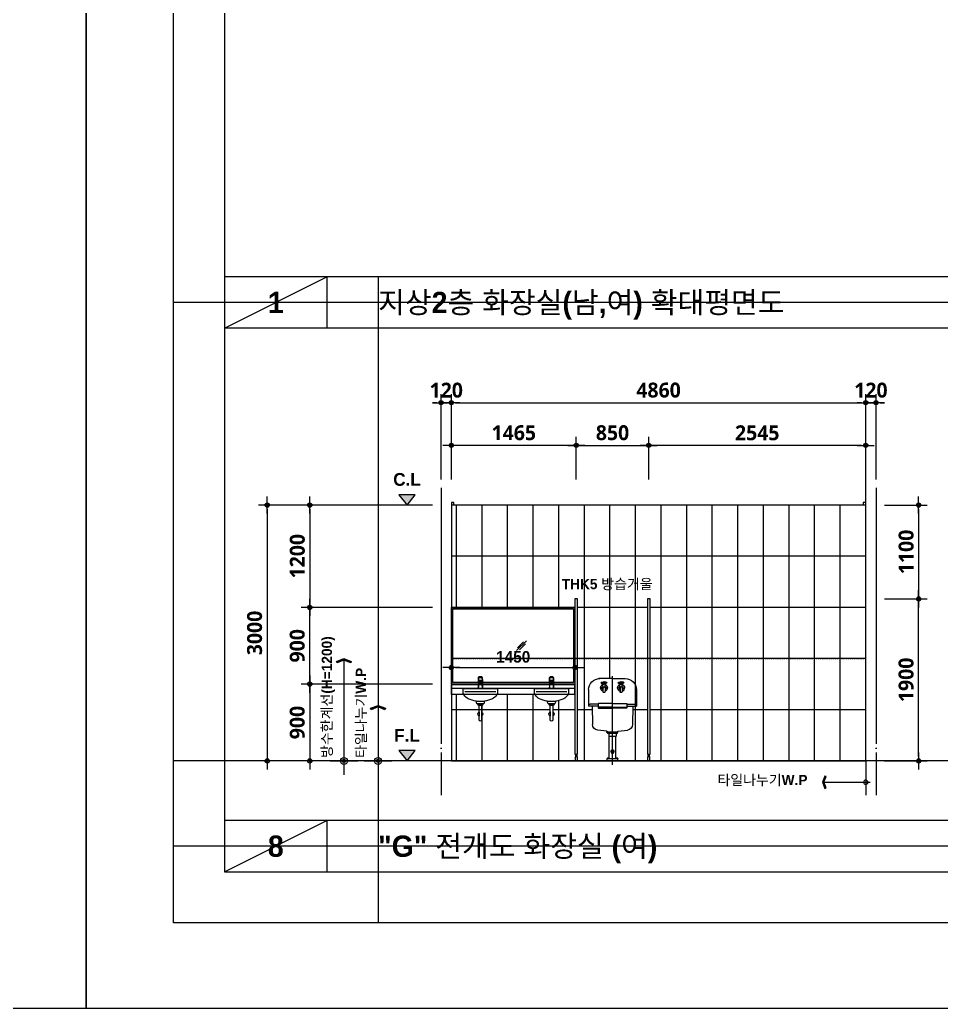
# Model space of a CAD drawing. Header units: millimetres. Extents: x 0 to 336000, y 0 to 30768.
# Drawn here: x 209223 to 220029, y 0 to 11590 of the extents above; entities that cross this region are included whole.
import ezdxf
from ezdxf.enums import TextEntityAlignment as Align

# ---------------------------------------------------------------- set-up
doc = ezdxf.new("R2010")
doc.units = ezdxf.units.MM
doc.header["$LTSCALE"] = 50
doc.linetypes.add('CEN', pattern=[62, 60, -1, 0, -1])
doc.linetypes.add('HID', pattern=[0.5, 0.25, -0.25])
doc.layers.get('Defpoints').update_dxf_attribs({"color": 153})
for name, color, linetype in [('A-ANNO-DIM', 4, 'Continuous'), ('A-ANNO-GRA1', 7, 'Continuous'), ('A-ANNO-LEAD', 4, 'Continuous'), ('A-ANNO-SYMB', 7, 'Continuous'), ('A-ANNO-TEXT1', 7, 'Continuous'), ('A-CEN', 1, 'CEN'), ('A-FLOR-TOIL-ELE2', 4, 'Continuous'), ('A-FLOR-TOIL-TILE', 8, 'Continuous'), ('A-ST-AXIS-DIM', 7, 'Continuous'), ('CEN', 1, 'Continuous'), ('DIM', 7, 'Continuous'), ('ELE2', 3, 'Continuous'), ('FUR', 4, 'Continuous'), ('HAT', 5, 'Continuous'), ('HID', 7, 'HID'), ('TO', 4, 'Continuous')]:
    doc.layers.add(name, color=color, linetype=linetype)
doc.layers.add('G(그리드1)', color=185, linetype='Continuous', plot=False)
doc.layers.add('G(그리드2)', color=235, linetype='Continuous', plot=False)
doc.styles.add('2020음성 1차', font='나눔고딕Bold.ttf')
doc.styles.add('SH_진천_나눔', font='')
doc.styles.get('SH_진천_나눔').set_extended_font_data('NanumGothic', bold=True)
doc.dimstyles.new('SHP 50', dxfattribs={"dimscale": 50, "dimtxt": 3.5, "dimasz": 1, "dimexe": 2, "dimexo": 2, "dimgap": 1, "dimtad": 1, "dimdec": 0, "dimzin": 0, "dimdsep": 46, "dimtxsty": 'SH_진천_나눔', "dimblk": 'DIMDOT', "dimcen": 0.09, "dimclrd": 256, "dimclre": 256, "dimclrt": 3, "dimadec": 0, "dimazin": 1, "dimtfac": 1, "dimtdec": 0, "dimtix": 1, "dimtmove": 2, "dimatfit": 0, "dimldrblk": 'DIMDOT', "dimfxl": 1, "dimtolj": 1, "dimtzin": 0, "dimlwd": -1, "dimlwe": -1, "dimarcsym": 0})
doc.dimstyles.new('SHP 50내부', dxfattribs={"dimscale": 50, "dimtxt": 2.7, "dimasz": 1, "dimexe": 2, "dimexo": 2, "dimgap": 1, "dimtad": 1, "dimdec": 0, "dimzin": 0, "dimdsep": 46, "dimtxsty": '2020음성 1차', "dimblk": 'DIMDOT', "dimcen": 0.09, "dimclrd": 256, "dimclre": 256, "dimclrt": 3, "dimadec": 0, "dimazin": 1, "dimtfac": 1, "dimtdec": 0, "dimtix": 1, "dimtmove": 2, "dimatfit": 0, "dimldrblk": 'DIMDOT', "dimfxl": 1, "dimtolj": 1, "dimtzin": 0, "dimlwd": -1, "dimlwe": -1, "dimarcsym": 0})

# ---------------------------------------------------------------- blocks, each defined once
blk = doc.blocks.new('DIMDOT')
at = {"color": 0}
blk.add_line((-2, 0), (2, 0), dxfattribs=at)
for radius in [0.5, 0.25]:
    blk.add_circle((0, 0), radius, dxfattribs=at)
blk = doc.blocks.new('*D22426')
at = {"layer": 'A-ST-AXIS-DIM'}
for p, q in [((214164, 6200), (214164, 7200)), ((214284, 6200), (214284, 7200)), ((214114, 7100), (214064, 7100)), ((214284, 7100), (214164, 7100)), ((214334, 7100), (214384, 7100))]:
    blk.add_line(p, q, dxfattribs=at)
at = {"layer": 'Defpoints', "color": 0}
for p in [(214164, 7100), (214164, 6100), (214284, 6100)]:
    blk.add_point(p, dxfattribs=at)
at = {"layer": 'A-ST-AXIS-DIM', "linetype": 'ByBlock', "xscale": 50, "yscale": 50, "zscale": 50}
blk.add_blockref('DIMDOT', (214164, 7100), dxfattribs=at)
at = {"layer": 'A-ST-AXIS-DIM', "linetype": 'ByBlock', "xscale": 50, "yscale": 50, "zscale": 50, "rotation": 180}
blk.add_blockref('DIMDOT', (214284, 7100), dxfattribs=at)
at = {"layer": 'A-ST-AXIS-DIM', "color": 3, "insert": (214224, 7246), "char_height": 175, "attachment_point": 5, "style": 'SH_진천_나눔'}
blk.add_mtext('\\A1;120', dxfattribs=at)
blk = doc.blocks.new('*D22427')
at = {"layer": 'A-ST-AXIS-DIM'}
for p, q in [((214284, 6200), (214284, 7200)), ((219144, 6200), (219144, 7200)), ((214334, 7100), (219094, 7100))]:
    blk.add_line(p, q, dxfattribs=at)
at = {"layer": 'Defpoints', "color": 0}
for p in [(219144, 7100), (214284, 6100), (219144, 6100)]:
    blk.add_point(p, dxfattribs=at)
at = {"layer": 'A-ST-AXIS-DIM', "linetype": 'ByBlock', "xscale": 50, "yscale": 50, "zscale": 50, "rotation": 180}
blk.add_blockref('DIMDOT', (214284, 7100), dxfattribs=at)
at = {"layer": 'A-ST-AXIS-DIM', "linetype": 'ByBlock', "xscale": 50, "yscale": 50, "zscale": 50}
blk.add_blockref('DIMDOT', (219144, 7100), dxfattribs=at)
at = {"layer": 'A-ST-AXIS-DIM', "color": 3, "insert": (216714, 7247), "char_height": 175, "attachment_point": 5, "style": 'SH_진천_나눔'}
blk.add_mtext('\\A1;4860', dxfattribs=at)
blk = doc.blocks.new('*D22428')
at = {"layer": 'A-ST-AXIS-DIM'}
for p, q in [((219144, 6200), (219144, 7200)), ((219264, 6200), (219264, 7200)), ((219094, 7100), (219044, 7100)), ((219144, 7100), (219264, 7100)), ((219314, 7100), (219364, 7100))]:
    blk.add_line(p, q, dxfattribs=at)
at = {"layer": 'Defpoints', "color": 0}
for p in [(219264, 7100), (219144, 6100), (219264, 6100)]:
    blk.add_point(p, dxfattribs=at)
at = {"layer": 'A-ST-AXIS-DIM', "linetype": 'ByBlock', "xscale": 50, "yscale": 50, "zscale": 50}
blk.add_blockref('DIMDOT', (219144, 7100), dxfattribs=at)
at = {"layer": 'A-ST-AXIS-DIM', "linetype": 'ByBlock', "xscale": 50, "yscale": 50, "zscale": 50, "rotation": 180}
blk.add_blockref('DIMDOT', (219264, 7100), dxfattribs=at)
at = {"layer": 'A-ST-AXIS-DIM', "color": 3, "insert": (219204, 7246), "char_height": 175, "attachment_point": 5, "style": 'SH_진천_나눔'}
blk.add_mtext('\\A1;120', dxfattribs=at)
blk = doc.blocks.new('*D22429')
at = {"layer": 'A-ST-AXIS-DIM'}
for p, q in [((214064, 5900), (212024, 5900)), ((212124, 5850), (212124, 2950)), ((214064, 2900), (212024, 2900))]:
    blk.add_line(p, q, dxfattribs=at)
at = {"layer": 'Defpoints', "color": 0}
for p in [(214164, 5900), (212124, 2900), (214164, 2900)]:
    blk.add_point(p, dxfattribs=at)
at = {"layer": 'A-ST-AXIS-DIM', "linetype": 'ByBlock', "xscale": 50, "yscale": 50, "zscale": 50}
for p, rotation in [((212124, 5900), 90), ((212124, 2900), 270)]:
    blk.add_blockref('DIMDOT', p, dxfattribs=dict(at, rotation=rotation))
at = {"layer": 'A-ST-AXIS-DIM', "color": 3, "insert": (211977, 4400), "char_height": 175, "attachment_point": 5, "rotation": 90, "style": 'SH_진천_나눔'}
blk.add_mtext('\\A1;3000', dxfattribs=at)
blk = doc.blocks.new('*D22430')
at = {"layer": 'A-ST-AXIS-DIM'}
for p, q in [((214064, 4700), (212524, 4700)), ((212624, 3850), (212624, 4650)), ((214064, 3800), (212524, 3800))]:
    blk.add_line(p, q, dxfattribs=at)
at = {"layer": 'Defpoints', "color": 0}
for p in [(212624, 4700), (214164, 4700), (214164, 3800)]:
    blk.add_point(p, dxfattribs=at)
at = {"layer": 'A-ST-AXIS-DIM', "linetype": 'ByBlock', "xscale": 50, "yscale": 50, "zscale": 50}
for p, rotation in [((212624, 4700), 90), ((212624, 3800), 270)]:
    blk.add_blockref('DIMDOT', p, dxfattribs=dict(at, rotation=rotation))
at = {"layer": 'A-ST-AXIS-DIM', "color": 3, "insert": (212477, 4250), "char_height": 175, "attachment_point": 5, "rotation": 90, "style": 'SH_진천_나눔'}
blk.add_mtext('\\A1;900', dxfattribs=at)
blk = doc.blocks.new('*D22431')
at = {"layer": 'A-ST-AXIS-DIM'}
for p, q in [((214064, 3800), (212524, 3800)), ((212624, 3750), (212624, 2950)), ((214064, 2900), (212524, 2900))]:
    blk.add_line(p, q, dxfattribs=at)
at = {"layer": 'Defpoints', "color": 0}
for p in [(214164, 3800), (212624, 2900), (214164, 2900)]:
    blk.add_point(p, dxfattribs=at)
at = {"layer": 'A-ST-AXIS-DIM', "linetype": 'ByBlock', "xscale": 50, "yscale": 50, "zscale": 50}
for p, rotation in [((212624, 3800), 90), ((212624, 2900), 270)]:
    blk.add_blockref('DIMDOT', p, dxfattribs=dict(at, rotation=rotation))
at = {"layer": 'A-ST-AXIS-DIM', "color": 3, "insert": (212477, 3350), "char_height": 175, "attachment_point": 5, "rotation": 90, "style": 'SH_진천_나눔'}
blk.add_mtext('\\A1;900', dxfattribs=at)
blk = doc.blocks.new('*D22432')
at = {"layer": 'A-ST-AXIS-DIM'}
for p, q in [((219364, 4800), (219864, 4800)), ((219764, 2950), (219764, 4750)), ((219364, 2900), (219864, 2900))]:
    blk.add_line(p, q, dxfattribs=at)
at = {"layer": 'Defpoints', "color": 0}
for p in [(219264, 4800), (219764, 4800), (219264, 2900)]:
    blk.add_point(p, dxfattribs=at)
at = {"layer": 'A-ST-AXIS-DIM', "linetype": 'ByBlock', "xscale": 50, "yscale": 50, "zscale": 50}
for p, rotation in [((219764, 4800), 90), ((219764, 2900), 270)]:
    blk.add_blockref('DIMDOT', p, dxfattribs=dict(at, rotation=rotation))
at = {"layer": 'A-ST-AXIS-DIM', "color": 3, "insert": (219617, 3850), "char_height": 175, "attachment_point": 5, "rotation": 90, "style": 'SH_진천_나눔'}
blk.add_mtext('\\A1;1900', dxfattribs=at)
blk = doc.blocks.new('*D22433')
at = {"layer": 'A-ST-AXIS-DIM'}
for p, q in [((219364, 5900), (219864, 5900)), ((219764, 5850), (219764, 4850)), ((219364, 4800), (219864, 4800))]:
    blk.add_line(p, q, dxfattribs=at)
at = {"layer": 'Defpoints', "color": 0}
for p in [(219264, 5900), (219264, 4800), (219764, 4800)]:
    blk.add_point(p, dxfattribs=at)
at = {"layer": 'A-ST-AXIS-DIM', "linetype": 'ByBlock', "xscale": 50, "yscale": 50, "zscale": 50}
for p, rotation in [((219764, 5900), 90), ((219764, 4800), 270)]:
    blk.add_blockref('DIMDOT', p, dxfattribs=dict(at, rotation=rotation))
at = {"layer": 'A-ST-AXIS-DIM', "color": 3, "insert": (219618, 5350), "char_height": 175, "attachment_point": 5, "rotation": 90, "style": 'SH_진천_나눔'}
blk.add_mtext('\\A1;1100', dxfattribs=at)
blk = doc.blocks.new('*D22434')
at = {"layer": 'A-ST-AXIS-DIM'}
for p, q in [((214284, 6200), (214284, 6700)), ((215749, 6200), (215749, 6700)), ((215699, 6600), (214334, 6600))]:
    blk.add_line(p, q, dxfattribs=at)
at = {"layer": 'Defpoints', "color": 0}
for p in [(214284, 6600), (214284, 6100), (215749, 6100)]:
    blk.add_point(p, dxfattribs=at)
at = {"layer": 'A-ST-AXIS-DIM', "linetype": 'ByBlock', "xscale": 50, "yscale": 50, "zscale": 50, "rotation": 180}
blk.add_blockref('DIMDOT', (214284, 6600), dxfattribs=at)
at = {"layer": 'A-ST-AXIS-DIM', "linetype": 'ByBlock', "xscale": 50, "yscale": 50, "zscale": 50}
blk.add_blockref('DIMDOT', (215749, 6600), dxfattribs=at)
at = {"layer": 'A-ST-AXIS-DIM', "color": 3, "insert": (215016, 6747), "char_height": 175, "attachment_point": 5, "style": 'SH_진천_나눔'}
blk.add_mtext('\\A1;1465', dxfattribs=at)
blk = doc.blocks.new('*D22435')
at = {"layer": 'A-ST-AXIS-DIM'}
for p, q in [((216599, 6200), (216599, 6700)), ((219144, 6200), (219144, 6700)), ((219094, 6600), (216649, 6600))]:
    blk.add_line(p, q, dxfattribs=at)
at = {"layer": 'Defpoints', "color": 0}
for p in [(216599, 6600), (216599, 6100), (219144, 6100)]:
    blk.add_point(p, dxfattribs=at)
at = {"layer": 'A-ST-AXIS-DIM', "linetype": 'ByBlock', "xscale": 50, "yscale": 50, "zscale": 50, "rotation": 180}
blk.add_blockref('DIMDOT', (216599, 6600), dxfattribs=at)
at = {"layer": 'A-ST-AXIS-DIM', "linetype": 'ByBlock', "xscale": 50, "yscale": 50, "zscale": 50}
blk.add_blockref('DIMDOT', (219144, 6600), dxfattribs=at)
at = {"layer": 'A-ST-AXIS-DIM', "color": 3, "insert": (217871, 6746), "char_height": 175, "attachment_point": 5, "style": 'SH_진천_나눔'}
blk.add_mtext('\\A1;2545', dxfattribs=at)
blk = doc.blocks.new('ARROWX')
blk.add_lwpolyline([(-0.2, -0.5), (-0.293, -0.463), (-0.108, 0), (-0.293, 0.463), (-0.2, 0.5), (0, 0)], close=True)
for points in [[(-0.2, 0.5), (-0.293, 0.463), (0, 0), (-0.108, 0)], [(0, 0), (-0.108, 0), (-0.2, -0.5), (-0.293, -0.463)]]:
    blk.add_solid(points)
blk = doc.blocks.new('Z_DOT')
at = {"layer": 'DIM', "color": 0}
for p, q in [((0, -3), (0, 3)), ((-3, 0), (3, 0))]:
    blk.add_line(p, q, dxfattribs=at)
for radius in [0.75, 0.375]:
    blk.add_circle((0, 0), radius, dxfattribs=at)
blk = doc.blocks.new('*D22436')
at = {"layer": 'A-ST-AXIS-DIM'}
for p, q in [((215749, 6200), (215749, 6700)), ((216599, 6200), (216599, 6700)), ((215799, 6600), (216549, 6600))]:
    blk.add_line(p, q, dxfattribs=at)
at = {"layer": 'Defpoints', "color": 0}
for p in [(216599, 6600), (215749, 6100), (216599, 6100)]:
    blk.add_point(p, dxfattribs=at)
at = {"layer": 'A-ST-AXIS-DIM', "linetype": 'ByBlock', "xscale": 50, "yscale": 50, "zscale": 50, "rotation": 180}
blk.add_blockref('DIMDOT', (215749, 6600), dxfattribs=at)
at = {"layer": 'A-ST-AXIS-DIM', "linetype": 'ByBlock', "xscale": 50, "yscale": 50, "zscale": 50}
blk.add_blockref('DIMDOT', (216599, 6600), dxfattribs=at)
at = {"layer": 'A-ST-AXIS-DIM', "color": 3, "insert": (216174, 6747), "char_height": 175, "attachment_point": 5, "style": 'SH_진천_나눔'}
blk.add_mtext('\\A1;850', dxfattribs=at)
blk = doc.blocks.new('_CIDOTB')
at = {"color": 0, "linetype": 'ByBlock'}
blk.add_line((2, 0), (-1, 0), dxfattribs=at)
blk.add_circle((0, 0), 0.5, dxfattribs=at)
blk = doc.blocks.new('레버형 수도꼭지')
at = {"layer": 'TO'}
h = blk.add_hatch(dxfattribs=at)
h.set_pattern_fill('ANSI37', color=256, scale=10, style=0)
h.set_pattern_definition([(45, (123210.5049, 58331.802), (-0.8838834765, 0.8838834765), []), (135, (123210.5049, 58331.802), (-0.8838834765, -0.8838834765), [])])
edge = h.paths.add_edge_path()
edge.add_ellipse((-228341, -110348), major_axis=(14.3, 0), ratio=0.258819, start_angle=22.7288, end_angle=90, ccw=False)
edge.add_ellipse((-228341, -110345), major_axis=(14.3, 0), ratio=0.258819, start_angle=270, end_angle=337.2712, ccw=False)
edge.add_line((-228341, -110349), (-228341, -110344))
edge = h.paths.add_edge_path()
edge.add_ellipse((-228341, -110348), major_axis=(14.3, 0), ratio=0.258819, start_angle=90, end_angle=157.2712, ccw=False)
edge.add_line((-228341, -110344), (-228341, -110349))
edge.add_ellipse((-228341, -110345), major_axis=(14.3, 0), ratio=0.258819, start_angle=202.7288, end_angle=270, ccw=False)
for p, q in [((-228374, -110297), (-228374, -110260)), ((-228307, -110297), (-228307, -110260)), ((-228374, -110300), (-228375, -110435)), ((-228374, -110297), (-228307, -110297)), ((-228374, -110300), (-228307, -110300)), ((-228361, -110310), (-228361, -110312)), ((-228358, -110336), (-228358, -110344)), ((-228357, -110348), (-228358, -110345)), ((-228325, -110348), (-228324, -110345)), ((-228324, -110336), (-228324, -110344)), ((-228320, -110312), (-228320, -110310)), ((-228307, -110300), (-228307, -110435)), ((-228375, -110435), (-228307, -110435))]:
    blk.add_line(p, q, dxfattribs=at)
for centre, radius, start, end in [((-228350, -110260), 24.5, 157.7871, 180), ((-228362, -110255), 11.4, 104.5511, 157.7871), ((-228341, -110337), 95.7, 75.4489, 104.5511), ((-228320, -110255), 11.4, 22.2129, 75.4489), ((-228332, -110260), 24.5, 0, 22.2129), ((-228233, -110338), 143, 163.5148, 164.4695), ((-228449, -110338), 143, 15.5305, 16.4852)]:
    blk.add_arc(centre, radius, start, end, dxfattribs=at)
at = {"layer": 'TO', "extrusion": (0, 0, -1)}
for centre, major_axis, ratio, start_param, end_param in [((-228361, -110310), (-0.625, 0.345), 0.985024, -0.521073, 0.03416), ((-228342, -110311), (19.7, 0), 0.087155, 1.571005, 3.055326), ((-228342, -110313), (-18.8, 5.9), 0.963674, 4.591114, 5.956008), ((-228341, -110344), (17.1, 0), 0.258819, 3.034181, 6.390597), ((-228341, -110336), (17.1, 0), 0.258819, 3.141593, 6.283185), ((-228341, -110348), (-15.7, 0), 0.258819, 3.141593, 9.424778), ((-228341, -110348), (-14.3, 0), 0.258819, 3.141593, 9.424778), ((-228341, -110345), (-14.3, 0), 0.258819, 3.538286, 5.886492), ((-228340, -110311), (-19.7, 0), 0.087155, 3.227859, 4.712181), ((-228340, -110313), (18.8, 5.9), 0.963674, 0.327177, 1.692071), ((-228321, -110310), (0.625, 0.345), 0.985024, -0.020425, 0.521078)]:
    blk.add_ellipse(centre, major_axis=major_axis, ratio=ratio, start_param=start_param, end_param=end_param, dxfattribs=at)
at = {"layer": 'TO'}
for points, knots in [([(-228374, -110263), (-228375, -110262), (-228374, -110261), (-228374, -110259), (-228374, -110258), (-228374, -110255), (-228373, -110253), (-228371, -110249), (-228369, -110247), (-228363, -110246), (-228361, -110246), (-228356, -110246), (-228354, -110246), (-228350, -110247), (-228348, -110247), (-228345, -110247), (-228343, -110247), (-228341, -110247)], [0, 0, 0, 0, 0.055247, 0.055247, 0.141133, 0.141133, 0.312907, 0.312907, 0.656453, 0.656453, 0.828227, 0.828227, 0.914113, 0.914113, 0.957057, 0.957057, 1, 1, 1, 1]), ([(-228341, -110250), (-228343, -110250), (-228344, -110250), (-228347, -110250), (-228348, -110250), (-228352, -110250), (-228354, -110249), (-228358, -110249), (-228361, -110248), (-228366, -110248), (-228369, -110248), (-228371, -110253), (-228372, -110255), (-228373, -110261), (-228373, -110265), (-228374, -110273), (-228374, -110278), (-228374, -110286), (-228374, -110289), (-228374, -110292), (-228374, -110294), (-228374, -110296), (-228374, -110297), (-228374, -110297)], [0, 0, 0, 0, 0.03125, 0.03125, 0.0625, 0.0625, 0.125, 0.125, 0.25, 0.25, 0.5, 0.5, 0.625, 0.625, 0.75, 0.75, 0.875, 0.875, 0.9375, 0.9375, 0.96875, 0.96875, 1, 1, 1, 1]), ([(-228374, -110297), (-228374, -110297), (-228374, -110296), (-228374, -110294), (-228374, -110293), (-228374, -110289), (-228374, -110287), (-228374, -110279), (-228374, -110275), (-228373, -110266), (-228372, -110263), (-228371, -110257), (-228371, -110255), (-228369, -110252), (-228368, -110251), (-228365, -110250), (-228363, -110250), (-228360, -110250), (-228358, -110251), (-228353, -110251), (-228351, -110252), (-228348, -110252), (-228347, -110252), (-228344, -110252), (-228343, -110252), (-228341, -110252)], [0, 0, 0, 0, 0.03125, 0.03125, 0.0625, 0.0625, 0.125, 0.125, 0.25, 0.25, 0.375, 0.375, 0.5, 0.5, 0.625, 0.625, 0.75, 0.75, 0.875, 0.875, 0.9375, 0.9375, 0.96875, 0.96875, 1, 1, 1, 1]), ([(-228341, -110245), (-228343, -110245), (-228345, -110245), (-228348, -110245), (-228349, -110245), (-228353, -110244), (-228355, -110244), (-228358, -110244), (-228359, -110244), (-228362, -110244), (-228363, -110244), (-228364, -110244), (-228365, -110244), (-228366, -110245)], [0, 0, 0, 0, 0.10427, 0.10427, 0.20854, 0.20854, 0.417079, 0.417079, 0.625619, 0.625619, 0.834159, 0.834159, 1, 1, 1, 1]), ([(-228316, -110245), (-228317, -110244), (-228317, -110244), (-228320, -110244), (-228322, -110244), (-228327, -110244), (-228329, -110244), (-228332, -110245), (-228334, -110245), (-228337, -110245), (-228339, -110245), (-228341, -110245)], [0, 0, 0, 0, 0.176828, 0.176828, 0.588414, 0.588414, 0.794207, 0.794207, 0.897103, 0.897103, 1, 1, 1, 1]), ([(-228307, -110263), (-228307, -110262), (-228307, -110261), (-228307, -110259), (-228308, -110258), (-228308, -110255), (-228309, -110253), (-228311, -110249), (-228313, -110247), (-228319, -110246), (-228321, -110246), (-228326, -110246), (-228328, -110246), (-228332, -110247), (-228333, -110247), (-228337, -110247), (-228339, -110247), (-228341, -110247)], [0, 0, 0, 0, 0.055247, 0.055247, 0.141133, 0.141133, 0.312907, 0.312907, 0.656453, 0.656453, 0.828227, 0.828227, 0.914113, 0.914113, 0.957057, 0.957057, 1, 1, 1, 1]), ([(-228307, -110297), (-228307, -110297), (-228307, -110296), (-228307, -110294), (-228307, -110292), (-228307, -110289), (-228307, -110286), (-228308, -110278), (-228308, -110274), (-228308, -110265), (-228309, -110261), (-228310, -110255), (-228310, -110253), (-228312, -110250), (-228313, -110249), (-228316, -110248), (-228317, -110248), (-228321, -110248), (-228323, -110249), (-228328, -110249), (-228330, -110250), (-228333, -110250), (-228335, -110250), (-228337, -110250), (-228339, -110250), (-228341, -110250)], [0, 0, 0, 0, 0.029977, 0.029977, 0.061268, 0.061268, 0.12385, 0.12385, 0.249014, 0.249014, 0.374179, 0.374179, 0.499343, 0.499343, 0.624507, 0.624507, 0.749671, 0.749671, 0.874836, 0.874836, 0.937418, 0.937418, 0.968709, 0.968709, 1, 1, 1, 1]), ([(-228341, -110252), (-228339, -110252), (-228338, -110252), (-228335, -110252), (-228334, -110252), (-228330, -110252), (-228329, -110251), (-228324, -110251), (-228322, -110250), (-228316, -110250), (-228314, -110250), (-228311, -110255), (-228310, -110257), (-228309, -110263), (-228309, -110266), (-228308, -110275), (-228308, -110279), (-228308, -110287), (-228307, -110289), (-228307, -110293), (-228307, -110294), (-228307, -110296), (-228307, -110297), (-228307, -110297)], [0, 0, 0, 0, 0.03125, 0.03125, 0.0625, 0.0625, 0.125, 0.125, 0.25, 0.25, 0.5, 0.5, 0.625, 0.625, 0.75, 0.75, 0.875, 0.875, 0.9375, 0.9375, 0.96875, 0.96875, 1, 1, 1, 1]), ([(-228361, -110313), (-228363, -110318), (-228364, -110322), (-228366, -110328), (-228367, -110329), (-228367, -110331), (-228368, -110332), (-228369, -110336), (-228370, -110339), (-228371, -110348), (-228371, -110354), (-228373, -110367), (-228373, -110374), (-228374, -110390), (-228374, -110398), (-228374, -110412), (-228374, -110417), (-228375, -110423), (-228375, -110426), (-228375, -110430), (-228375, -110433), (-228375, -110435)], [0, 0, 0, 0, 0.25, 0.25, 0.3125, 0.3125, 0.375, 0.375, 0.5, 0.5, 0.625, 0.625, 0.75, 0.75, 0.875, 0.875, 0.9375, 0.9375, 0.96875, 0.96875, 1, 1, 1, 1]), ([(-228374, -110300), (-228374, -110302), (-228374, -110303), (-228374, -110307), (-228374, -110308), (-228373, -110313), (-228373, -110315), (-228373, -110320), (-228372, -110323), (-228372, -110326), (-228372, -110328), (-228371, -110330), (-228371, -110331), (-228370, -110331), (-228370, -110330), (-228369, -110328), (-228369, -110326), (-228366, -110319), (-228364, -110314), (-228361, -110310)], [0, 0, 0, 0, 0.03125, 0.03125, 0.0625, 0.0625, 0.125, 0.125, 0.1875, 0.1875, 0.25, 0.25, 0.3125, 0.3125, 0.375, 0.375, 0.5, 0.5, 1, 1, 1, 1]), ([(-228370, -110329), (-228370, -110330), (-228370, -110330), (-228370, -110330), (-228370, -110330), (-228371, -110330), (-228371, -110330), (-228372, -110327), (-228372, -110323), (-228373, -110315), (-228373, -110313), (-228374, -110308), (-228374, -110307), (-228374, -110303), (-228374, -110302), (-228374, -110300)], [0, 0, 0, 0, 0.054942, 0.054942, 0.140857, 0.140857, 0.312685, 0.312685, 0.656343, 0.656343, 0.828171, 0.828171, 0.914086, 0.914086, 1, 1, 1, 1]), ([(-228374, -110435), (-228374, -110433), (-228374, -110431), (-228374, -110428), (-228374, -110426), (-228373, -110421), (-228373, -110418), (-228372, -110407), (-228372, -110401), (-228370, -110389), (-228369, -110383), (-228367, -110373), (-228365, -110368), (-228363, -110360), (-228361, -110357), (-228358, -110352), (-228357, -110350), (-228356, -110349)], [0, 0, 0, 0, 0.0404138, 0.0404138, 0.0808277, 0.0808277, 0.1616554, 0.1616554, 0.3233107, 0.3233107, 0.4849661, 0.4849661, 0.6466214, 0.6466214, 0.8082768, 0.8082768, 0.9542949, 0.9542949, 0.9542949, 0.9542949]), ([(-228370, -110330), (-228370, -110330), (-228370, -110330), (-228370, -110330), (-228370, -110329), (-228369, -110329), (-228369, -110328), (-228369, -110327), (-228368, -110325), (-228367, -110323), (-228367, -110321), (-228366, -110319), (-228365, -110316), (-228363, -110314), (-228362, -110312), (-228362, -110310), (-228361, -110310)], [0, 0, 0, 0, 0.008544, 0.024611, 0.042457, 0.061431, 0.092477, 0.143193, 0.194133, 0.291303, 0.393966, 0.504737, 0.622577, 0.748222, 0.885676, 1, 1, 1, 1]), ([(-228361, -110310), (-228361, -110309), (-228359, -110308), (-228352, -110306), (-228347, -110305), (-228342, -110305)], [0, 0, 0, 0, 0.5, 0.5, 1, 1, 1, 1]), ([(-228361, -110310), (-228361, -110310), (-228361, -110309), (-228361, -110309), (-228360, -110309), (-228360, -110308), (-228360, -110308), (-228360, -110308)], [0, 0, 0, 0, 0.059607, 0.291171, 0.606391, 0.932673, 1, 1, 1, 1]), ([(-228361, -110312), (-228361, -110312), (-228361, -110312), (-228361, -110312), (-228361, -110312), (-228361, -110312), (-228361, -110312), (-228361, -110313), (-228361, -110313), (-228361, -110313), (-228361, -110313), (-228361, -110313), (-228361, -110313)], [0, 0, 0, 0, 0.175016, 0.175016, 0.175016, 0.450335, 0.450335, 0.450335, 0.724932, 0.724932, 0.724932, 1, 1, 1, 1]), ([(-228342, -110304), (-228347, -110304), (-228351, -110305), (-228357, -110307), (-228358, -110307), (-228359, -110308)], [0, 0, 0, 0, 0.632436, 0.632436, 1, 1, 1, 1]), ([(-228322, -110308), (-228323, -110307), (-228325, -110307), (-228330, -110305), (-228335, -110304), (-228340, -110304)], [0, 0, 0, 0, 0.361277, 0.361277, 1, 1, 1, 1]), ([(-228340, -110305), (-228335, -110305), (-228330, -110306), (-228323, -110308), (-228321, -110309), (-228320, -110310)], [0, 0, 0, 0, 0.5, 0.5, 1, 1, 1, 1]), ([(-228326, -110349), (-228325, -110350), (-228323, -110352), (-228321, -110357), (-228319, -110360), (-228317, -110368), (-228315, -110373), (-228313, -110383), (-228312, -110388), (-228310, -110401), (-228310, -110407), (-228309, -110418), (-228308, -110421), (-228308, -110426), (-228308, -110428), (-228308, -110431), (-228308, -110433), (-228307, -110435)], [0.047962, 0.047962, 0.047962, 0.047962, 0.1919518, 0.1919518, 0.3535615, 0.3535615, 0.5151711, 0.5151711, 0.6767807, 0.6767807, 0.8383904, 0.8383904, 0.9191952, 0.9191952, 0.9595976, 0.9595976, 1, 1, 1, 1]), ([(-228322, -110308), (-228322, -110308), (-228322, -110308), (-228321, -110309), (-228321, -110309), (-228321, -110309), (-228321, -110310), (-228321, -110310)], [0, 0, 0, 0, 0.069955, 0.366618, 0.668091, 0.949781, 1, 1, 1, 1]), ([(-228321, -110310), (-228320, -110310), (-228320, -110311), (-228319, -110313), (-228317, -110316), (-228316, -110318), (-228315, -110321), (-228314, -110323), (-228313, -110325), (-228313, -110327), (-228312, -110329), (-228312, -110330), (-228312, -110330), (-228312, -110330), (-228312, -110330), (-228312, -110330)], [0, 0, 0, 0, 0.080269, 0.228603, 0.371615, 0.492812, 0.604279, 0.709069, 0.806733, 0.896616, 0.944459, 0.967209, 0.984736, 0.999101, 1, 1, 1, 1]), ([(-228320, -110310), (-228318, -110314), (-228316, -110319), (-228313, -110326), (-228313, -110328), (-228312, -110330), (-228312, -110331), (-228311, -110331), (-228311, -110330), (-228310, -110327), (-228309, -110323), (-228309, -110315), (-228308, -110313), (-228308, -110308), (-228308, -110307), (-228308, -110303), (-228308, -110302), (-228308, -110300)], [0, 0, 0, 0, 0.5, 0.5, 0.625, 0.625, 0.6875, 0.6875, 0.75, 0.75, 0.875, 0.875, 0.9375, 0.9375, 0.96875, 0.96875, 1, 1, 1, 1]), ([(-228320, -110313), (-228320, -110313), (-228320, -110313), (-228320, -110313), (-228320, -110313), (-228320, -110313), (-228320, -110312), (-228320, -110312), (-228320, -110312), (-228320, -110312), (-228320, -110312), (-228320, -110312), (-228320, -110312)], [0, 0, 0, 0, 0.275354, 0.275354, 0.275354, 0.550753, 0.550753, 0.550753, 0.825533, 0.825533, 0.825533, 1, 1, 1, 1]), ([(-228307, -110435), (-228307, -110433), (-228307, -110430), (-228307, -110426), (-228307, -110424), (-228307, -110417), (-228307, -110412), (-228308, -110399), (-228308, -110390), (-228309, -110375), (-228309, -110368), (-228310, -110355), (-228311, -110349), (-228312, -110340), (-228313, -110336), (-228314, -110332), (-228314, -110331), (-228315, -110329), (-228315, -110328), (-228317, -110322), (-228319, -110318), (-228320, -110313)], [0, 0, 0, 0, 0.03125, 0.03125, 0.0625, 0.0625, 0.125, 0.125, 0.25, 0.25, 0.375, 0.375, 0.5, 0.5, 0.625, 0.625, 0.6875, 0.6875, 0.75, 0.75, 1, 1, 1, 1]), ([(-228308, -110300), (-228308, -110302), (-228308, -110303), (-228308, -110306), (-228308, -110308), (-228308, -110312), (-228309, -110315), (-228309, -110323), (-228310, -110327), (-228311, -110330), (-228311, -110330), (-228312, -110331), (-228312, -110330), (-228312, -110330)], [0, 0, 0, 0, 0.086304, 0.086304, 0.172607, 0.172607, 0.345214, 0.345214, 0.690429, 0.690429, 0.863036, 0.863036, 1, 1, 1, 1])]:
    blk.add_open_spline(points, degree=3, knots=knots, dxfattribs=at)
for points, degree in [([(-228375, -110435), (-228375, -110421)], 1), ([(-228340, -110304), (-228341, -110304), (-228341, -110304), (-228342, -110304)], 3), ([(-228342, -110305), (-228341, -110305), (-228341, -110305), (-228340, -110305)], 3), ([(-228340, -110313), (-228341, -110313), (-228341, -110313), (-228342, -110313)], 3), ([(-228312, -110330), (-228312, -110330)], 1), ([(-228307, -110421), (-228307, -110435)], 1)]:
    blk.add_open_spline(points, degree=degree, dxfattribs=at)
blk = doc.blocks.new('*D22437')
at = {"layer": 'A-ANNO-DIM'}
for p, q in [((215734, 3900), (215734, 4095)), ((214284, 4000), (214284, 3895)), ((214334, 3995), (215684, 3995))]:
    blk.add_line(p, q, dxfattribs=at)
at = {"layer": 'Defpoints', "color": 0}
for p in [(214284, 4100), (215734, 3995), (215734, 3800)]:
    blk.add_point(p, dxfattribs=at)
at = {"layer": 'A-ANNO-DIM', "linetype": 'ByBlock', "xscale": 50, "yscale": 50, "zscale": 50, "rotation": 180}
blk.add_blockref('DIMDOT', (214284, 3995), dxfattribs=at)
at = {"layer": 'A-ANNO-DIM', "linetype": 'ByBlock', "xscale": 50, "yscale": 50, "zscale": 50}
blk.add_blockref('DIMDOT', (215734, 3995), dxfattribs=at)
at = {"layer": 'A-ANNO-DIM', "color": 3, "insert": (215009, 4119), "char_height": 135, "attachment_point": 5, "style": '2020음성 1차'}
blk.add_mtext('\\A1;1450', dxfattribs=at)
blk = doc.blocks.new('A$C761B380A')
at = {"layer": 'CEN'}
blk.add_line((5, -596), (5, 442), dxfattribs=at)
at = {"layer": 'TO'}
for p, q in [((5, 416), (-145, 416)), ((-132, 366), (-95, 366)), ((-122, 373), (-95, 373)), ((-95, 358), (-116, 358)), ((-116, 350), (-95, 350)), ((-109, 328), (-109, 350)), ((-102, 358), (-102, 366)), ((-67, 373), (-95, 373)), ((-58, 366), (-95, 366)), ((-95, 358), (-73, 358)), ((-73, 350), (-95, 350)), ((-88, 358), (-88, 366)), ((-81, 328), (-81, 350)), ((5, 416), (155, 416)), ((68, 366), (105, 366)), ((78, 373), (105, 373)), ((105, 358), (84, 358)), ((84, 350), (105, 350)), ((91, 328), (91, 350)), ((98, 358), (98, 366)), ((133, 373), (105, 373)), ((142, 366), (105, 366)), ((105, 358), (127, 358)), ((127, 350), (105, 350)), ((112, 358), (112, 366)), ((119, 328), (119, 350)), ((-275, 286), (-275, 90)), ((-107, 306), (-107, 263)), ((-83, 306), (-83, 263)), ((93, 306), (93, 263)), ((117, 306), (117, 263)), ((285, 286), (285, 90)), ((-163, 119), (-163, 74)), ((5, 124), (-158, 124)), ((5, 124), (169, 124)), ((169, 124), (169, 124)), ((173, 119), (173, 74)), ((-275, 99), (-275, 90)), ((-163, 90), (-275, 90)), ((-163, 116), (-258, 116)), ((-234, 90), (-231, -122)), ((5, 79), (-163, 79)), ((-158, 69), (5, 69)), ((5, 79), (173, 79)), ((168, 69), (5, 69)), ((173, 116), (268, 116)), ((173, 90), (285, 90)), ((245, 90), (241, -122)), ((-61, -202), (-169, -189)), ((-54, -218), (-46, -218)), ((-54, -228), (-54, -218)), ((-54, -228), (48, -228)), ((-52, -214), (-52, -212)), ((-52, -214), (-52, -218)), ((-52, -214), (-52, -218)), ((-52, -214), (62, -214)), ((-52, -214), (5, -214)), ((-46, -214), (-46, -218)), ((-46, -214), (56, -214)), ((-45, -228), (48, -228)), ((-38, -228), (-38, -258)), ((62, -214), (5, -214)), ((48, -228), (64, -228)), ((48, -228), (48, -258)), ((48, -228), (64, -228)), ((56, -214), (56, -218)), ((56, -218), (64, -218)), ((62, -212), (62, -214)), ((62, -214), (62, -212)), ((62, -214), (62, -218)), ((62, -214), (62, -218)), ((64, -218), (64, -228)), ((64, -220), (64, -228)), ((71, -202), (179, -189)), ((-34, -264), (44, -264)), ((-33, -522), (-33, -267)), ((43, -522), (43, -267)), ((-59, -550), (-59, -522)), ((69, -522), (-59, -522)), ((69, -550), (-59, -550)), ((-41, -518), (-57, -518)), ((-57, -518), (-57, -522)), ((-41, -522), (-57, -522)), ((-56, -517), (-42, -517)), ((-55, -517), (-56, -517)), ((-54, -518), (-54, -522)), ((-43, -518), (-43, -522)), ((-42, -517), (-42, -517)), ((-41, -518), (-41, -522)), ((51, -518), (67, -518)), ((51, -518), (51, -522)), ((51, -522), (67, -522)), ((66, -517), (52, -517)), ((53, -517), (52, -517)), ((54, -518), (54, -522)), ((64, -518), (64, -522)), ((65, -517), (66, -517)), ((67, -518), (67, -522)), ((69, -550), (69, -522))]:
    blk.add_line(p, q, dxfattribs=at)
for radius in [20.3, 8.89]:
    blk.add_circle((5, -441), radius, dxfattribs=at)
for centre, radius, start, end in [((-145, 286), 130, 90, 179.9968), ((-116, 355), 18.7, 108.2352, 146.3738), ((-114, 354), 4.23, 118.8088, 241.1912), ((-118, 354), 4.23, 298.8088, 61.1912), ((-95, 366), 14.4, 90, 148.9406), ((-102, 354), 4.23, 118.8088, 241.1912), ((-95, 366), 14.4, 31.0836, 90), ((-87, 354), 4.23, 298.8088, 61.1912), ((-72, 354), 4.23, 118.8088, 241.1912), ((-75, 354), 4.23, 298.8088, 61.1912), ((-73, 355), 18.7, 33.6262, 71.7648), ((84, 355), 18.7, 108.2352, 146.3738), ((86, 354), 4.23, 118.8088, 241.1912), ((82, 354), 4.23, 298.8088, 61.1912), ((105, 366), 14.4, 90, 148.9273), ((98, 354), 4.23, 118.8088, 241.1912), ((105, 366), 14.4, 31.076, 90), ((113, 354), 4.23, 298.8088, 61.1912), ((128, 354), 4.23, 118.8088, 241.1912), ((125, 354), 4.23, 298.8088, 61.1912), ((127, 355), 18.7, 33.6262, 71.7648), ((155, 286), 130, 359.9999, 90), ((-95, 306), 40.3, 110.3274, 252.4582), ((-95, 306), 24.1, 130.7884, 239.7143), ((-114, 328), 5, 310.7884, 0), ((-95, 306), 12.1, 90, 180.0026), ((-95, 263), 12.1, 179.9974, 270), ((-95, 306), 12.1, 359.9618, 90), ((-95, 263), 12.1, 270, 0.0382), ((-95, 306), 40.3, 287.5418, 69.6726), ((-95, 306), 24.1, 300.2857, 49.2116), ((-76, 328), 5, 180, 229.2116), ((105, 306), 40.3, 110.3274, 252.4582), ((105, 306), 24.1, 130.7884, 239.7143), ((86, 328), 5, 310.7884, 0), ((105, 306), 12.1, 90, 180.0026), ((105, 263), 12.1, 179.9974, 270), ((105, 306), 12.1, 359.9987, 90), ((105, 263), 12.1, 270, 0.0013), ((105, 306), 40.3, 287.5418, 69.6726), ((105, 306), 24.1, 300.2857, 49.2116), ((124, 328), 5, 180, 229.2116), ((-158, 119), 5, 90, 179.9375), ((168, 119), 5, 360, 84.1218), ((-258, 99), 17, 90, 180.0018), ((-158, 74), 5, 179.9769, 270), ((168, 74), 5, 270, 0.0462), ((268, 99), 17, 359.9991, 90), ((-162, -120), 69, 180.9844, 264.1394), ((-62, -212), 10, 360, 83.0013), ((72, -212), 10, 96.9987, 180), ((172, -120), 69, 275.8606, 359.0156), ((-33, -258), 4.75, 180, 242.4622), ((-38, -267), 5, 360, 62.4623), ((48, -267), 5, 117.5395, 180), ((44, -258), 4.75, 297.5395, 360), ((-56, -518), 1.02, 90, 180.3395), ((-55, -518), 1.02, 359.8302, 90), ((-53, -518), 1.02, 90, 180.3395), ((-44, -518), 1.02, 359.8969, 90), ((-42, -518), 1.02, 90, 180.2062), ((-42, -518), 1.02, 359.8302, 90), ((52, -518), 1.02, 90, 180.3395), ((53, -518), 1.02, 359.8969, 90), ((55, -518), 1.02, 90, 180.2062), ((63, -518), 1.02, 359.8302, 90), ((65, -518), 1.02, 90, 180.3395), ((66, -518), 1.02, 359.8302, 90)]:
    blk.add_arc(centre, radius, start, end, dxfattribs=at)
for p in [(163, 416), (113, 306), (118, 306), (70, -214), (70, -214)]:
    blk.add_point(p, dxfattribs=at)
blk = doc.blocks.new('*D22438')
at = {"layer": 'A-ST-AXIS-DIM'}
for p, q in [((214064, 5900), (212524, 5900)), ((212624, 5850), (212624, 4750)), ((214064, 4700), (212524, 4700))]:
    blk.add_line(p, q, dxfattribs=at)
at = {"layer": 'Defpoints', "color": 0}
for p in [(214164, 5900), (212624, 4700), (214164, 4700)]:
    blk.add_point(p, dxfattribs=at)
at = {"layer": 'A-ST-AXIS-DIM', "linetype": 'ByBlock', "xscale": 50, "yscale": 50, "zscale": 50}
for p, rotation in [((212624, 5900), 90), ((212624, 4700), 270)]:
    blk.add_blockref('DIMDOT', p, dxfattribs=dict(at, rotation=rotation))
at = {"layer": 'A-ST-AXIS-DIM', "color": 3, "insert": (212478, 5300), "char_height": 175, "attachment_point": 5, "rotation": 90, "style": 'SH_진천_나눔'}
blk.add_mtext('\\A1;1200', dxfattribs=at)

msp = doc.modelspace()

# ---------------------------------------------------------------- hatches: boundary and pattern name
at = {"layer": 'A-ANNO-SYMB', "transparency": 33554687}
h = msp.add_hatch(color=256, dxfattribs=at)
h.dxf.hatch_style = 1
h.paths.add_polyline_path([(213859.3, 6020.5), (213668.4, 6020.5), (213763.9, 5900)])
h = msp.add_hatch(color=256, dxfattribs=at)
h.dxf.hatch_style = 1
h.paths.add_polyline_path([(213859.3, 3020.5), (213668.4, 3020.5), (213763.9, 2900)])

# ---------------------------------------------------------------- linework, layer by layer
at = {"layer": 'A-ANNO-GRA1'}
for p, q in [((245900, 8575), (211625.2, 8575)), ((212825.2, 8575), (212825.2, 7975)), ((245900, 7975), (211625.2, 7975)), ((245900, 2200), (211625.2, 2200)), ((212825.2, 2200), (212825.2, 1600))]:
    msp.add_line(p, q, dxfattribs=at)
msp.add_lwpolyline([(211625.2, 27100), (211625.2, 1600), (245900, 1600), (245900, 27100)], close=True, dxfattribs=at)
at = {"layer": 'A-ANNO-LEAD'}
msp.add_lwpolyline([(214974, 4541.1, 0, 40, 0), (215040.9, 4640.7, 0, 0, 0), (215262.8, 4971.7, 0, 0, 0), (215512.8, 4971.7, 0, 0, 0)], format="xyseb", dxfattribs=at)
at = {"layer": 'A-ANNO-SYMB'}
for p, q in [((213023.9, 4081.4), (213023.9, 3001.4)), ((213423.9, 3525.4), (213423.9, 3062)), ((218657.8, 2650), (219043.9, 2650))]:
    msp.add_line(p, q, dxfattribs=at)
at = {"layer": 'A-ANNO-SYMB', "transparency": 33554687}
for points in [[(213859.3, 6020.5), (213668.4, 6020.5), (213763.9, 5900)], [(213859.3, 3020.5), (213668.4, 3020.5), (213763.9, 2900)]]:
    msp.add_lwpolyline(points, close=True, dxfattribs=at)
at = {"layer": 'A-CEN'}
for p, q in [((214163.9, 6100), (214163.9, 2500)), ((219263.9, 6100), (219263.9, 2500))]:
    msp.add_line(p, q, dxfattribs=at)
at = {"layer": 'A-FLOR-TOIL-TILE'}
for p, q in [((219143.9, 2900), (219143.9, 6230.8)), ((219143.9, 5900), (214283.9, 5900)), ((214343.9, 4700), (214343.9, 5900)), ((214643.9, 4700), (214643.9, 5900)), ((214943.9, 4700), (214943.9, 5900)), ((215243.9, 4700), (215243.9, 5900)), ((215543.9, 4700), (215543.9, 5900)), ((215843.9, 2900), (215843.9, 5900)), ((216143.9, 3865.5), (216143.9, 5900)), ((216443.9, 2900), (216443.9, 5900)), ((216743.9, 2900), (216743.9, 5900)), ((217043.9, 2900), (217043.9, 5900)), ((217343.9, 2900), (217343.9, 5900)), ((217643.9, 2900), (217643.9, 5900)), ((217943.9, 2900), (217943.9, 5900)), ((218243.9, 2900), (218243.9, 5900)), ((218543.9, 2900), (218543.9, 5900)), ((218843.9, 2900), (218843.9, 5900)), ((219143.9, 5300), (214283.9, 5300)), ((215733.9, 4700), (214283.9, 4700)), ((216583.9, 4700), (215763.9, 4700)), ((219143.9, 4700), (216613.9, 4700)), ((219143.9, 4100), (214283.9, 4100)), ((214343.9, 2900), (214343.9, 3680)), ((214943.9, 2900), (214943.9, 3680)), ((215243.9, 2900), (215243.9, 3680)), ((215543.9, 2900), (215543.9, 3607.3)), ((215443.9, 3500), (214283.9, 3500)), ((214643.9, 3472.4), (214643.9, 3555)), ((215733.9, 3500), (215473.9, 3500)), ((215935, 3500), (215763.9, 3500)), ((216583.9, 3500), (216412.8, 3500)), ((219143.9, 3500), (216613.9, 3500)), ((214643.9, 2900), (214643.9, 3427.6))]:
    msp.add_line(p, q, dxfattribs=at)
at = {"layer": 'CEN'}
msp.add_line((219143.9, 2900), (219143.9, 2500), dxfattribs=at)
at = {"layer": 'Defpoints'}
for points in [[(210000, 0), (210000, 29700), (168000, 29700), (168000, 0)], [(252000, 0), (252000, 29700), (210000, 29700), (210000, 0)], [(211025.2, 28700), (246500, 28700), (246500, 1000), (211025.2, 1000)]]:
    msp.add_lwpolyline(points, close=True, dxfattribs=at)
at = {"layer": 'ELE2'}
msp.add_lwpolyline([(219143.9, 5900), (219143.9, 5930), (219113.9, 5930), (219113.9, 5900), (214313.9, 5900), (214313.9, 5930), (214283.9, 5930), (214283.9, 5900), (214283.9, 2900), (219143.9, 2900)], close=True, dxfattribs=at)
at = {"layer": 'FUR'}
for p, q in [((215763.9, 4800), (215733.9, 4800)), ((215733.9, 4800), (215733.9, 2980)), ((215763.9, 2980), (215763.9, 4800)), ((216613.9, 4800), (216583.9, 4800)), ((216583.9, 4800), (216583.9, 2980)), ((216613.9, 2980), (216613.9, 4800)), ((215733.9, 2980), (215763.9, 2980)), ((216583.9, 2980), (216613.9, 2980))]:
    msp.add_line(p, q, dxfattribs=at)
for points in [[(215748.9, 2900), (215738.9, 2900), (215738.9, 2945, -0.4142136), (215743.9, 2950), (215753.9, 2950, -0.4142136), (215758.9, 2945), (215758.9, 2900)], [(216598.9, 2900), (216588.9, 2900), (216588.9, 2945, -0.4142136), (216593.9, 2950), (216603.9, 2950, -0.4142136), (216608.9, 2945), (216608.9, 2900)]]:
    msp.add_lwpolyline(points, format="xyb", close=True, dxfattribs=at)
for points in [[(215753.9, 2950), (215743.9, 2950), (215743.9, 2980), (215753.9, 2980)], [(216603.9, 2950), (216593.9, 2950), (216593.9, 2980), (216603.9, 2980)]]:
    msp.add_lwpolyline(points, close=True, dxfattribs=at)
at = {"layer": 'G(그리드1)'}
msp.add_line((246500, 2900), (211025.2, 2900), dxfattribs=at)
at = {"layer": 'G(그리드2)'}
for p, q in [((211625.2, 7975), (212825.2, 8575)), ((213425.2, 8575), (213425.2, 1000)), ((246500, 8275), (211025.2, 8275)), ((211625.2, 1600), (212825.2, 2200)), ((246500, 1900), (211025.2, 1900))]:
    msp.add_line(p, q, dxfattribs=at)
at = {"layer": 'HAT'}
for p, q in [((215049.5, 4193.1), (215163.3, 4306.9)), ((215059.1, 4226.9), (215128.7, 4296.5)), ((215084.9, 4201.1), (215154.6, 4270.9))]:
    msp.add_line(p, q, dxfattribs=at)
at = {"layer": 'HID'}
msp.add_line((214283.9, 4100), (219143.9, 4100), dxfattribs=at)
at = {"layer": 'TO'}
for p, q in [((215733.9, 3790), (214283.9, 3790)), ((214283.9, 3680), (214283.9, 3790)), ((215733.9, 3750), (214283.9, 3750)), ((214443.9, 3715), (214803.9, 3715)), ((215278.9, 3715), (215638.9, 3715)), ((215733.9, 3680), (215733.9, 3790)), ((215733.9, 3680), (214283.9, 3680)), ((214573.9, 3600), (214623.9, 3600)), ((214623.9, 3600), (214673.9, 3600)), ((215408.9, 3600), (215458.9, 3600)), ((215458.9, 3600), (215508.9, 3600)), ((214653.9, 3570), (214593.9, 3570)), ((214653.9, 3560), (214598.9, 3560)), ((214643.9, 3555), (214603.9, 3555)), ((214638.9, 3550), (214608.9, 3550)), ((215488.9, 3570), (215428.9, 3570)), ((215488.9, 3560), (215433.9, 3560)), ((215478.9, 3555), (215438.9, 3555)), ((215473.9, 3550), (215443.9, 3550)), ((214608.9, 3476), (214608.9, 3424)), ((214638.9, 3476), (214638.9, 3424)), ((215443.9, 3476), (215443.9, 3424)), ((215473.9, 3476), (215473.9, 3424))]:
    msp.add_line(p, q, dxfattribs=at)
msp.add_lwpolyline([(214283.9, 3800), (214283.9, 3800), (214283.9, 4700), (215733.9, 4700), (215733.9, 3800), (214283.9, 3800)], dxfattribs=at)
msp.add_lwpolyline([(214301.9, 3818), (214301.9, 4682), (215715.9, 4682), (215715.9, 3818), (214301.9, 3818)], close=True, dxfattribs=at)
for points in [[(214638.9, 3476, -0.5773503), (214638.9, 3424), (214638.9, 3380, -1), (214608.9, 3380), (214608.9, 3424, -0.5773503), (214608.9, 3476), (214608.9, 3550), (214603.9, 3550), (214603.9, 3555), (214598.9, 3555), (214598.9, 3560), (214593.9, 3560), (214593.9, 3570), (214583.9, 3570), (214573.9, 3600, -0.0790125), (214481.3, 3629.2, -0.1236286), (214433.9, 3670, -0.0378889), (214430, 3676.5, -0.0191953), (214423.9, 3690), (214423.9, 3740, -0.4142136), (214433.9, 3750), (214813.9, 3750, -0.4142136), (214823.9, 3740), (214823.9, 3690, -0.0191953), (214817.8, 3676.5, -0.0378889), (214813.9, 3670, -0.1236286), (214766.4, 3629.2, -0.0790125), (214673.9, 3600), (214663.9, 3570), (214653.9, 3570), (214653.9, 3560), (214648.9, 3560), (214648.9, 3555), (214643.9, 3555), (214643.9, 3550), (214638.9, 3550)], [(215473.9, 3476, -0.5773503), (215473.9, 3424), (215473.9, 3380, -1), (215443.9, 3380), (215443.9, 3424, -0.5773503), (215443.9, 3476), (215443.9, 3550), (215438.9, 3550), (215438.9, 3555), (215433.9, 3555), (215433.9, 3560), (215428.9, 3560), (215428.9, 3570), (215418.9, 3570), (215408.9, 3600, -0.0790125), (215316.3, 3629.2, -0.1236286), (215268.9, 3670, -0.0378889), (215265, 3676.5, -0.0191953), (215258.9, 3690), (215258.9, 3740, -0.4142136), (215268.9, 3750), (215648.9, 3750, -0.4142136), (215658.9, 3740), (215658.9, 3690, -0.0191953), (215652.8, 3676.5, -0.0378889), (215648.9, 3670, -0.1236286), (215601.4, 3629.2, -0.0790125), (215508.9, 3600), (215498.9, 3570), (215488.9, 3570), (215488.9, 3560), (215483.9, 3560), (215483.9, 3555), (215478.9, 3555), (215478.9, 3550), (215473.9, 3550)]]:
    msp.add_lwpolyline(points, format="xyb", close=True, dxfattribs=at)
for centre, start, end in [((214433.9, 3690), 180, 270), ((214813.9, 3690), 270, 0), ((215268.9, 3690), 180, 270), ((215648.9, 3690), 270, 0)]:
    msp.add_arc(centre, 10, start, end, dxfattribs=at)

# ---------------------------------------------------------------- block references
at = {"layer": 'A-ANNO-SYMB'}
for name, p, xscale, yscale, zscale, rotation in [('ARROWX', (213023.9, 4100), 172.7999999999884, 172.7999999999884, 172.7999999999884, 90), ('ARROWX', (213423.9, 3551.2), 172.7999999999884, 172.7999999999884, 172.7999999999884, 90), ('Z_DOT', (213023.9, 2900), 54, 54, 54, 270), ('Z_DOT', (213423.9, 2900), 54, 54, 54, 270)]:
    msp.add_blockref(name, p, dxfattribs=dict(at, xscale=xscale, yscale=yscale, zscale=zscale, rotation=rotation))
for name, p, xscale, yscale, zscale in [('ARROWX', (218636.2, 2650), -144, 144, 144), ('_CIDOTB', (219143.9, 2650), -50, 50, 50)]:
    msp.add_blockref(name, p, dxfattribs=dict(at, xscale=xscale, yscale=yscale, zscale=zscale))
at = {"layer": 'A-FLOR-TOIL-ELE2', "xscale": -1}
msp.add_blockref('A$C761B380A', (216179, 3449.8), dxfattribs=at)
at = {"layer": 'TO', "xscale": 0.6999999999534339, "yscale": 0.6999999999534339, "zscale": 0.6999999999534339}
for p in [(374462.5, 81054.8), (375297.5, 81054.8)]:
    msp.add_blockref('레버형 수도꼭지', p, dxfattribs=at)

# ---------------------------------------------------------------- texts
at = {"layer": 'A-ANNO-TEXT1', "style": '2020음성 1차'}
for s, height, p in [('1', 250, (212225.2, 8275)), ('C.L', 150, (213763.9, 6200.5)), ('F.L', 150, (213763.9, 3200.5)), ('8', 250, (212225.2, 1900))]:
    msp.add_text(s, height=height, dxfattribs=at).set_placement(p, align=Align.MIDDLE_CENTER)
for s, height, p in [('지상2층 화장실(남,여) 확대평면도 ', 250, (213425.2, 8275)), ('타일나누기W.P', 120, (217404.5, 2676.4)), ('"G" 전개도 화장실 (여)', 250, (213425.2, 1900))]:
    msp.add_text(s, height=height, dxfattribs=at).set_placement(p, align=Align.MIDDLE_LEFT)
msp.add_text('THK5 방습거울', height=120, dxfattribs=at).set_placement((215578.1, 4913.1))
for s, p in [('방수한계선(H=1200)', (212883.7, 2934.9)), ('타일나누기W.P', (213283.7, 2934.9))]:
    msp.add_text(s, height=120, rotation=90, dxfattribs=at).set_placement(p)

# ---------------------------------------------------------------- dimensions: what is measured, and where the dimension line sits
at = {"layer": 'A-ANNO-DIM'}
dim = msp.add_linear_dim(base=(215733.9, 3995), p1=(214283.9, 4100), p2=(215733.9, 3800), angle=0, dimstyle='SHP 50내부', override={"dimtxsty": '2020음성 1차', "dimldrblk": 'DIMDOT'}, dxfattribs=at)
dim.commit()
dim.dimension.update_dxf_attribs({"geometry": '*D22437', "text_midpoint": (215008.9, 4119.2)})
at = {"layer": 'A-ST-AXIS-DIM'}
for base, p1, p2, picture, middle in [((214163.9, 7100), (214283.9, 6100), (214163.9, 6100), '*D22426', (214223.9, 7246.2)), ((214283.9, 6600), (215748.9, 6100), (214283.9, 6100), '*D22434', (215016.4, 6746.6)), ((216598.9, 6600), (219143.9, 6100), (216598.9, 6100), '*D22435', (217871.4, 6746.4))]:
    dim = msp.add_linear_dim(base=base, p1=p1, p2=p2, dimstyle='SHP 50', override={"dimtxsty": 'SH_진천_나눔', "dimldrblk": 'DIMDOT'}, dxfattribs=at)
    dim.commit()
    dim.dimension.update_dxf_attribs({"geometry": picture, "text_midpoint": middle})
for base, p1, p2, angle, picture, middle in [((219143.9, 7100), (214283.9, 6100), (219143.9, 6100), 180, '*D22427', (216713.9, 7246.6)), ((219263.9, 7100), (219143.9, 6100), (219263.9, 6100), 180, '*D22428', (219203.9, 7246.2)), ((216598.9, 6600), (215748.9, 6100), (216598.9, 6100), 180, '*D22436', (216173.9, 6746.6)), ((212123.9, 2900), (214163.9, 5900), (214163.9, 2900), 270, '*D22429', (211977.3, 4400)), ((212623.9, 4700), (214163.9, 5900), (214163.9, 4700), 270, '*D22438', (212477.7, 5300)), ((219763.9, 4800), (219263.9, 5900), (219263.9, 4800), 270, '*D22433', (219617.9, 5350)), ((219763.9, 4800), (219263.9, 2900), (219263.9, 4800), 90, '*D22432', (219617.3, 3850)), ((212623.9, 4700), (214163.9, 3800), (214163.9, 4700), 90, '*D22430', (212477.3, 4250)), ((212623.9, 2900), (214163.9, 3800), (214163.9, 2900), 270, '*D22431', (212477.3, 3350))]:
    dim = msp.add_linear_dim(base=base, p1=p1, p2=p2, angle=angle, dimstyle='SHP 50', override={"dimtxsty": 'SH_진천_나눔', "dimldrblk": 'DIMDOT'}, dxfattribs=at)
    dim.commit()
    dim.dimension.update_dxf_attribs({"geometry": picture, "text_midpoint": middle})

doc.saveas('drawing.dxf')
